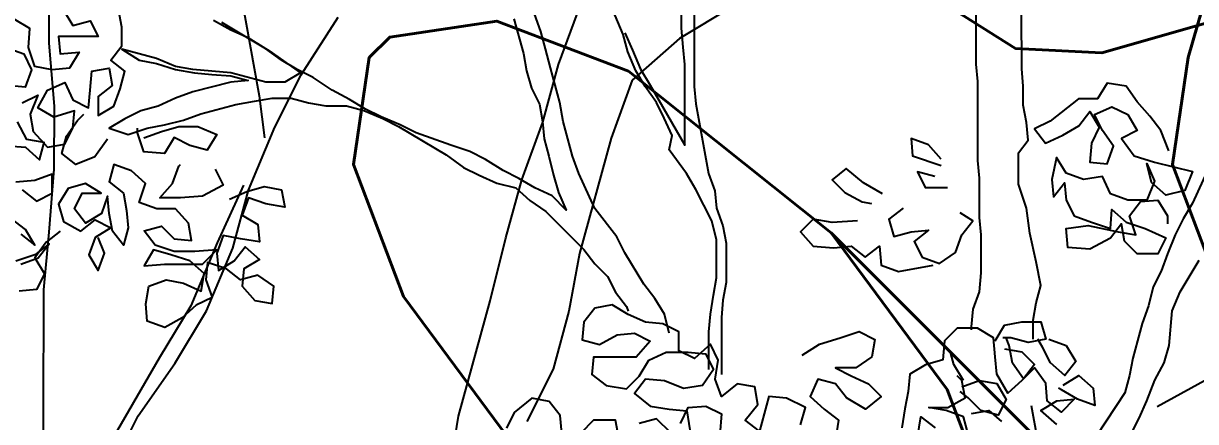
# Model space of a CAD drawing. Header units: millimetres. Extents: x 684983 to 685377, y 990360 to 990509.
# Drawn here: x 685054.969 to 685055.663, y 990447.617 to 990447.853 of the extents above; entities that cross this region are included whole.
import ezdxf

# ---------------------------------------------------------------- set-up
doc = ezdxf.new("R2010")
doc.units = ezdxf.units.MM
doc.header["$PDMODE"] = 35
doc.header["$PDSIZE"] = 0.2
for name, color, linetype in [('ANJILI', 7, 'Continuous'), ('dim', 7, 'Continuous'), ('MAHAGONY', 7, 'Continuous')]:
    doc.layers.add(name, color=color, linetype=linetype)
doc.layers.add('GRID LEVELS', color=7, linetype='Continuous', lineweight=13)
doc.styles.add('DIM', font='ARIALN.TTF', dxfattribs={"width": 0.8, "height": 1})
doc.styles.get("Standard").update_dxf_attribs({"font": 'RomanS'})
doc.dimstyles.get("Standard").update_dxf_attribs({"dimtxt": 1, "dimasz": 0.18, "dimexe": 0.18, "dimexo": 0.0625, "dimgap": 0.09, "dimtad": 0, "dimrnd": 0.05, "dimzin": 0, "dimdsep": 46, "dimtxsty": 'DIM', "dimcen": 0.09, "dimse1": 1, "dimse2": 1, "dimsd1": 1, "dimsd2": 1, "dimadec": 0, "dimazin": 0, "dimtfac": 1, "dimtix": 1, "dimtofl": 0, "dimtmove": 2, "dimatfit": 3, "dimfxl": 0, "dimtolj": 1, "dimtzin": 0, "dimarcsym": 0})

# ---------------------------------------------------------------- blocks, each defined once
blk = doc.blocks.new('*D28')
at = {"layer": 'Defpoints', "color": 0, "transparency": 16777216}
for p in [(685041.126, 990451.441), (685056.383, 990448.83217), (685056.142, 990447.83)]:
    blk.add_point(p, dxfattribs=at)
at = {"layer": 'dim', "color": 0, "transparency": 16777216, "insert": (685048.875, 990450.63767), "char_height": 1, "attachment_point": 5, "rotation": 346.47844, "style": 'DIM'}
blk.add_mtext('\\A1;15.45', dxfattribs=at)
blk = doc.blocks.new('seee')
at = {"color": 84}
for p, q in [((11638.604, -2943.298, 6505.241), (11638.61, -2937.69, 6505.241)), ((11646.683, -2940.613, 6505.241), (11647.576, -2945.55, 6505.241)), ((11660.364, -2944.215, 6505.241), (11661.264, -2941.748, 6505.241)), ((11667.77, -2941.754, 6505.241), (11665.525, -2943.098, 6505.241)), ((11649.371, -2944.654, 6505.241), (11650.944, -2942.188, 6505.241)), ((11638.826, -2945.99, 6505.241), (11638.604, -2943.298, 6505.241)), ((11665.525, -2943.098, 6505.241), (11663.504, -2944.891, 6505.241)), ((11659.689, -2946.682, 6505.241), (11660.364, -2944.215, 6505.241)), ((11648.248, -2946.896, 6505.241), (11649.371, -2944.654, 6505.241)), ((11663.504, -2944.891, 6505.241), (11662.605, -2947.358, 6505.241)), ((11647.576, -2945.55, 6505.241), (11647.799, -2947.344, 6505.241)), ((11638.824, -2948.682, 6505.241), (11638.826, -2945.99, 6505.241)), ((11658.789, -2949.149, 6505.241), (11659.689, -2946.682, 6505.241)), ((11647.123, -2949.587, 6505.241), (11648.248, -2946.896, 6505.241)), ((11662.605, -2947.358, 6505.241), (11661.254, -2952.292, 6505.241)), ((11638.597, -2951.374, 6505.241), (11638.824, -2948.682, 6505.241)), ((11658.114, -2951.616, 6505.241), (11658.789, -2949.149, 6505.241)), ((11646.899, -2949.363, 6505.241), (11645.775, -2951.829, 6505.241)), ((11646.448, -2952.054, 6505.241), (11647.123, -2949.587, 6505.241)), ((11638.37, -2953.842, 6505.241), (11638.597, -2951.374, 6505.241)), ((11657.439, -2954.308, 6505.241), (11658.114, -2951.616, 6505.241)), ((11645.775, -2951.829, 6505.241), (11644.651, -2954.52, 6505.241)), ((11645.324, -2954.745, 6505.241), (11646.448, -2952.054, 6505.241)), ((11661.254, -2952.292, 6505.241), (11660.803, -2954.759, 6505.241)), ((11638.366, -2959.226, 6505.241), (11638.37, -2953.842, 6505.241)), ((11656.088, -2959.242, 6505.241), (11657.439, -2954.308, 6505.241)), ((11644.651, -2954.52, 6505.241), (11643.303, -2956.762, 6505.241)), ((11643.976, -2956.987, 6505.241), (11645.324, -2954.745, 6505.241)), ((11660.803, -2954.759, 6505.241), (11660.128, -2957.227, 6505.241)), ((11643.303, -2956.762, 6505.241), (11638.36, -2965.283, 6505.241)), ((11642.404, -2959.229, 6505.241), (11643.976, -2956.987, 6505.241)), ((11660.128, -2957.227, 6505.241), (11659.004, -2959.469, 6505.241)), ((11685.925, -2958.82, 6505.241), (11688.394, -2957.477, 6505.241)), ((11638.36, -2965.283, 6505.241), (11638.366, -2959.226, 6505.241)), ((11641.28, -2961.472, 6505.241), (11642.404, -2959.229, 6505.241)), ((11655.637, -2961.933, 6505.241), (11656.088, -2959.242, 6505.241))]:
    blk.add_line(p, q, dxfattribs=at)
blk = doc.blocks.new('TREE30')
at = {"color": 15, "flags": 128}
for points in [[(-0.00275, 1.83691), (-0.00269, 1.77386), (-0.00168, 1.76285), (-0.00163, 1.71281), (-0.00062, 1.7018), (-0.0006, 1.67678), (0.00041, 1.66577), (0.00043, 1.64175), (-0.00056, 1.62974), (-0.00455, 1.61873), (-0.00554, 1.60771), (-0.00554, 1.60571)], [(0.14449, 1.70794), (0.13451, 1.68591), (0.12851, 1.6759), (0.12352, 1.66588), (0.11852, 1.65387), (0.11453, 1.64285), (0.10953, 1.63284), (0.10654, 1.62083), (0.10255, 1.60982), (0.09656, 1.58779), (0.09457, 1.57678), (0.09158, 1.56577), (0.07359, 1.53873), (0.06359, 1.52371), (0.05459, 1.51569), (0.0476, 1.50267), (0.0296, 1.48464), (0.0386, 1.49966), (0.03758, 1.51067), (0.03757, 1.52268), (0.03656, 1.53569), (0.03254, 1.55771)], [(0.0335, 1.59974), (0.03349, 1.61175), (0.03548, 1.62277), (0.03847, 1.63378), (0.03546, 1.64879), (0.03144, 1.6668), (0.02942, 1.68281), (0.0244, 1.69782), (0.02438, 1.71784), (0.03038, 1.72585), (0.02937, 1.73686), (0.02736, 1.74786), (0.02735, 1.75987), (0.02634, 1.77088), (0.0263, 1.80691)], [(-0.2249, 1.79367), (-0.21988, 1.78267), (-0.21487, 1.77066), (-0.20885, 1.76066), (-0.1868, 1.72265), (-0.18682, 1.74967), (-0.18685, 1.77369), (-0.18786, 1.7847), (-0.18887, 1.79671), (-0.18888, 1.80872), (-0.18789, 1.82073), (-0.18791, 1.84575), (-0.18893, 1.85776), (-0.19394, 1.86976), (-0.20095, 1.87877), (-0.20597, 1.88877), (-0.20898, 1.89577)], [(-0.29496, 1.80262), (-0.28894, 1.7806), (-0.28693, 1.76959), (-0.28391, 1.75859), (-0.2789, 1.74858), (-0.27689, 1.73758), (-0.27588, 1.72657), (-0.27287, 1.71556), (-0.26985, 1.70355), (-0.26684, 1.69255), (-0.26183, 1.68154), (-0.27084, 1.69054), (-0.28186, 1.69554), (-0.29187, 1.70153), (-0.30188, 1.70653), (-0.3129, 1.71352), (-0.32291, 1.71852), (-0.33493, 1.72251), (-0.35695, 1.7305), (-0.36696, 1.73549), (-0.37898, 1.74049), (-0.38899, 1.74548), (-0.39901, 1.75148), (-0.41002, 1.75747), (-0.42204, 1.76547), (-0.43205, 1.77046), (-0.44207, 1.77646), (-0.45208, 1.78346), (-0.4631, 1.79045), (-0.47411, 1.79545), (-0.48512, 1.80144)], [(-0.1967, 1.60354), (-0.19971, 1.61554), (-0.20573, 1.62555), (-0.21274, 1.63455), (-0.22477, 1.65455), (-0.22978, 1.66456), (-0.24381, 1.68256), (-0.25384, 1.70457), (-0.25785, 1.71558), (-0.26388, 1.73759), (-0.26589, 1.7496), (-0.27192, 1.77161), (-0.27493, 1.78362), (-0.27794, 1.79462), (-0.28196, 1.80563), (-0.28497, 1.81664), (-0.28898, 1.82764), (-0.292, 1.83865), (-0.29601, 1.84965), (-0.30203, 1.87167), (-0.30504, 1.87967)], [(-0.17166, 1.58054), (-0.17168, 1.60456), (-0.17069, 1.61557), (-0.1687, 1.62758), (-0.16671, 1.63859), (-0.16673, 1.66261), (-0.16974, 1.67462), (-0.17977, 1.69463), (-0.18578, 1.70463), (-0.19681, 1.71963), (-0.19481, 1.72864), (-0.19983, 1.73965), (-0.20484, 1.74965), (-0.21185, 1.75965), (-0.21787, 1.76966), (-0.22288, 1.78166), (-0.2259, 1.79267), (-0.23091, 1.80468), (-0.23593, 1.81468), (-0.24294, 1.82568), (-0.24996, 1.83568), (-0.25497, 1.84569), (-0.25998, 1.85669)], [(-0.17889, 1.83275), (-0.17988, 1.82074), (-0.18087, 1.80973), (-0.18083, 1.75968), (-0.17982, 1.74867), (-0.17177, 1.70464), (-0.16776, 1.69364), (-0.16675, 1.68263), (-0.16273, 1.67163), (-0.16072, 1.66062), (-0.1607, 1.6356), (-0.16269, 1.62459), (-0.16368, 1.61358), (-0.16365, 1.57754)], [(0.09061, 1.52974), (0.1006, 1.54976), (0.1056, 1.56078), (0.11059, 1.57379), (0.11658, 1.58481), (0.11958, 1.59582), (0.12156, 1.61784), (0.12655, 1.62985), (0.13854, 1.64988)], [(-0.48012, 1.80044), (-0.45008, 1.78246), (-0.43005, 1.76846), (-0.44005, 1.76245), (-0.45206, 1.76244), (-0.47409, 1.76842), (-0.49811, 1.7704), (-0.50912, 1.77239), (-0.52113, 1.77739), (-0.54316, 1.78337), (-0.53214, 1.77638), (-0.52113, 1.77438), (-0.50912, 1.77039), (-0.4971, 1.7684), (-0.48609, 1.76741), (-0.47408, 1.76642), (-0.46307, 1.76343), (-0.47408, 1.76242), (-0.49809, 1.75639), (-0.5091, 1.75238), (-0.52011, 1.74736), (-0.53111, 1.74435), (-0.54112, 1.73934), (-0.55112, 1.73332), (-0.5391, 1.72933), (-0.5271, 1.73334), (-0.51609, 1.73536), (-0.50408, 1.73837), (-0.49308, 1.74238), (-0.47106, 1.74841), (-0.45906, 1.75042), (-0.44805, 1.75243), (-0.43604, 1.75244), (-0.42503, 1.74945), (-0.41402, 1.74746), (-0.401, 1.74747), (-0.38999, 1.74448), (-0.37798, 1.73949), (-0.36796, 1.73449), (-0.33792, 1.7165), (-0.32691, 1.70851), (-0.31689, 1.70351), (-0.30588, 1.69852), (-0.29387, 1.69553), (-0.28485, 1.68753), (-0.27484, 1.68053), (-0.25079, 1.65653), (-0.24378, 1.64753), (-0.23577, 1.63953), (-0.23075, 1.62953), (-0.22374, 1.62053), (-0.22273, 1.61752)]]:
    blk.add_lwpolyline(points, dxfattribs=at)
at = {"color": 3, "flags": 128}
for points in [[(-0.58209, 1.66824), (-0.59109, 1.66122), (-0.59808, 1.65121), (-0.59207, 1.64121), (-0.59706, 1.63119), (-0.60807, 1.63018)], [(-0.60709, 1.6472), (-0.59608, 1.65121), (-0.58908, 1.66023), (-0.59809, 1.65321), (-0.61009, 1.6492)], [(-0.6071, 1.66621), (-0.59809, 1.65922), (-0.6041, 1.66922), (-0.61312, 1.67622)], [(-0.60613, 1.69424), (-0.59712, 1.68724), (-0.58711, 1.69225), (-0.58712, 1.70426), (-0.59813, 1.70025), (-0.61014, 1.69924)], [(-0.61516, 1.72225), (-0.60415, 1.72126), (-0.59514, 1.71327), (-0.59215, 1.72428), (-0.60316, 1.72627), (-0.60917, 1.73727)], [(-0.60618, 1.74929), (-0.59618, 1.7543), (-0.60117, 1.74228), (-0.59916, 1.73128), (-0.59014, 1.72128), (-0.57913, 1.72329), (-0.57414, 1.7333), (-0.57315, 1.74431), (-0.58615, 1.7403), (-0.59617, 1.74629), (-0.59017, 1.75731), (-0.57917, 1.76232), (-0.57415, 1.75132), (-0.56414, 1.74632), (-0.56315, 1.75733), (-0.56216, 1.76934), (-0.55115, 1.77135), (-0.54914, 1.76035), (-0.55814, 1.75333), (-0.55813, 1.74132), (-0.54813, 1.74734), (-0.54414, 1.75835), (-0.54114, 1.76936), (-0.55016, 1.77636), (-0.54316, 1.78537), (-0.54317, 1.79738), (-0.54518, 1.80839)], [(-0.58021, 1.80836), (-0.5742, 1.79836), (-0.56319, 1.80137), (-0.55818, 1.79137), (-0.5832, 1.79134), (-0.58219, 1.78033), (-0.57018, 1.78135), (-0.57617, 1.77133), (-0.58718, 1.77032), (-0.59819, 1.77231), (-0.60221, 1.78432), (-0.60122, 1.79633), (-0.61123, 1.80233)], [(-0.61622, 1.78431), (-0.60521, 1.78031), (-0.60019, 1.77031), (-0.60419, 1.7593), (-0.6152, 1.76029)], [(0.11946, 1.71892), (0.11445, 1.73193), (0.10743, 1.74093), (0.09942, 1.74993), (0.0924, 1.75993), (0.08039, 1.76192), (0.0744, 1.75191), (0.06238, 1.7519), (0.04438, 1.73787), (0.03438, 1.73286), (0.04139, 1.72386), (0.0524, 1.72887), (0.0624, 1.73488), (0.0694, 1.7439), (0.07541, 1.7339), (0.07042, 1.72388), (0.06943, 1.71187), (0.08044, 1.71088), (0.08443, 1.72189), (0.07742, 1.7319), (0.0724, 1.7419), (0.08341, 1.74691), (0.09342, 1.74192), (0.09943, 1.73192), (0.08943, 1.7269), (0.09745, 1.7159), (0.11046, 1.71191), (0.13449, 1.70593), (0.12949, 1.69391), (0.11749, 1.6909), (0.10847, 1.6989), (0.10546, 1.7109), (0.11047, 1.6999), (0.10548, 1.68788), (0.09347, 1.68787), (0.08246, 1.69187), (0.07744, 1.70287), (0.06543, 1.70086), (0.05442, 1.70485), (0.04841, 1.71486), (0.04542, 1.70084), (0.04643, 1.68983), (0.05343, 1.69885), (0.05444, 1.68784), (0.05945, 1.67783), (0.07046, 1.67384), (0.08248, 1.66985), (0.08347, 1.68186), (0.09248, 1.67386), (0.1045, 1.66987), (0.11751, 1.66387), (0.11252, 1.65386), (0.09951, 1.65385), (0.09149, 1.66185), (0.08948, 1.67286), (0.08248, 1.66384), (0.06948, 1.65683), (0.05547, 1.65781), (0.05445, 1.66982), (0.06846, 1.67184), (0.08748, 1.66785), (0.09849, 1.66586), (0.09448, 1.67787), (0.10148, 1.68688), (0.11249, 1.68789), (0.1185, 1.67789), (0.1185, 1.67288)], [(-0.55211, 1.72632), (-0.56011, 1.7153), (-0.57212, 1.71028), (-0.58113, 1.71728), (-0.57814, 1.72829), (-0.57114, 1.73831), (-0.56714, 1.74232)], [(-0.52909, 1.72734), (-0.51809, 1.73135), (-0.50708, 1.73436), (-0.49507, 1.73437), (-0.48306, 1.72938), (-0.48905, 1.71937), (-0.50007, 1.72236), (-0.51008, 1.72735), (-0.51607, 1.71734), (-0.52909, 1.71833), (-0.5331, 1.73034), (-0.5331, 1.73334)], [(-0.02465, 1.71379), (-0.03267, 1.72279), (-0.04368, 1.72678), (-0.04267, 1.71577), (-0.02465, 1.70978)], [(-0.47501, 1.68835), (-0.46401, 1.69337), (-0.453, 1.69638), (-0.44199, 1.69439), (-0.43998, 1.68338), (-0.45199, 1.68537), (-0.463, 1.68937), (-0.467, 1.67835), (-0.45698, 1.67236), (-0.45597, 1.66135), (-0.46798, 1.66334), (-0.479, 1.66533), (-0.48299, 1.65432), (-0.48198, 1.64331), (-0.47197, 1.64932), (-0.46498, 1.65834), (-0.45596, 1.65034), (-0.46596, 1.64432), (-0.46696, 1.63331), (-0.45894, 1.62431), (-0.44793, 1.62232), (-0.44694, 1.63333), (-0.45695, 1.64033), (-0.46796, 1.63732), (-0.47697, 1.64431), (-0.48899, 1.64831), (-0.48998, 1.6373), (-0.48597, 1.62629), (-0.49597, 1.62128), (-0.50497, 1.61326), (-0.51597, 1.60725), (-0.52699, 1.61124), (-0.528, 1.62225), (-0.52601, 1.63326), (-0.515, 1.63727), (-0.50399, 1.63528), (-0.49297, 1.63029), (-0.49098, 1.6413), (-0.5, 1.6493), (-0.51201, 1.65329), (-0.52302, 1.65628), (-0.52902, 1.64627), (-0.51601, 1.64728), (-0.49199, 1.6473), (-0.48299, 1.65632), (-0.497, 1.65531), (-0.51001, 1.65529), (-0.52203, 1.65929), (-0.52904, 1.66829), (-0.51803, 1.6713), (-0.51002, 1.6633), (-0.49901, 1.66231), (-0.50102, 1.67332), (-0.50904, 1.68232), (-0.52105, 1.68231), (-0.53206, 1.6863), (-0.52807, 1.69831), (-0.53708, 1.70631), (-0.54809, 1.71031), (-0.55109, 1.69929), (-0.54207, 1.6923), (-0.54006, 1.68129), (-0.53905, 1.67028), (-0.54204, 1.65927), (-0.54906, 1.66827), (-0.55107, 1.67928), (-0.55208, 1.69028), (-0.55607, 1.67927), (-0.56608, 1.67326), (-0.57309, 1.68226), (-0.5681, 1.69227), (-0.55609, 1.69228), (-0.5661, 1.69828), (-0.57711, 1.69527), (-0.5831, 1.68525), (-0.58009, 1.67425), (-0.56907, 1.66825), (-0.56007, 1.67526), (-0.55006, 1.67027), (-0.56006, 1.66426), (-0.56406, 1.65324), (-0.55804, 1.64324), (-0.55405, 1.65425), (-0.55806, 1.66426)], [(-0.48404, 1.70736), (-0.47902, 1.69736), (-0.49203, 1.69034), (-0.50604, 1.68933), (-0.51905, 1.68931), (-0.51105, 1.69833), (-0.50706, 1.70934), (-0.50606, 1.71034)], [(-0.06167, 1.69173), (-0.07368, 1.69873), (-0.0847, 1.70773), (-0.0937, 1.70071), (-0.08569, 1.69271), (-0.07467, 1.68672), (-0.06867, 1.68572)], [(-0.02865, 1.70277), (-0.03966, 1.70577), (-0.03465, 1.69576), (-0.02063, 1.69578)], [(-0.04865, 1.68274), (-0.05765, 1.67572), (-0.05463, 1.66472), (-0.04363, 1.66773), (-0.03262, 1.66874), (-0.04162, 1.66173), (-0.03661, 1.65172), (-0.02559, 1.64773), (-0.01559, 1.65475), (-0.0116, 1.66576), (-0.0046, 1.67477), (-0.01261, 1.67977)], [(-0.07766, 1.67471), (-0.09368, 1.67369), (-0.10569, 1.67568), (-0.11369, 1.66767), (-0.10567, 1.65867), (-0.09266, 1.65768), (-0.08165, 1.65869), (-0.07264, 1.65169), (-0.06364, 1.6587), (-0.06262, 1.6467), (-0.05161, 1.6427), (-0.0296, 1.64673)], [(-0.11262, 1.5896), (-0.10161, 1.59662), (-0.0886, 1.60063), (-0.0766, 1.60465), (-0.06659, 1.59965), (-0.06858, 1.58864), (-0.07858, 1.58163), (-0.09159, 1.58161), (-0.08158, 1.57662), (-0.07056, 1.57162), (-0.06255, 1.56363), (-0.07255, 1.55561), (-0.08457, 1.5626), (-0.09158, 1.57161), (-0.10259, 1.5746), (-0.10759, 1.56358), (-0.09857, 1.55559), (-0.08956, 1.54859), (-0.09155, 1.53658)], [(-0.11358, 1.54556), (-0.11058, 1.55658), (-0.1226, 1.56257), (-0.13361, 1.56356), (-0.13959, 1.54154), (-0.14861, 1.54853), (-0.14061, 1.55855), (-0.14262, 1.56956), (-0.15363, 1.57155), (-0.16363, 1.56353), (-0.16765, 1.57454), (-0.16566, 1.58655), (-0.17067, 1.59655), (-0.18067, 1.58754), (-0.19068, 1.59253), (-0.1907, 1.60454), (-0.20071, 1.60954), (-0.21172, 1.61053), (-0.22273, 1.61552), (-0.23275, 1.62152), (-0.24375, 1.61951), (-0.25075, 1.61049), (-0.25174, 1.59948), (-0.24073, 1.59649), (-0.22973, 1.60251), (-0.21872, 1.60352), (-0.2087, 1.59852), (-0.2177, 1.5885), (-0.24473, 1.58848), (-0.24572, 1.57747), (-0.2367, 1.57047), (-0.22369, 1.56848), (-0.21569, 1.5765), (-0.20969, 1.58651), (-0.19869, 1.59152), (-0.18468, 1.59154), (-0.17367, 1.59055), (-0.16865, 1.58054), (-0.17565, 1.57053), (-0.18766, 1.56851), (-0.19967, 1.57351), (-0.21169, 1.5745), (-0.21868, 1.56548), (-0.20867, 1.55749), (-0.19666, 1.5555), (-0.18564, 1.5545), (-0.18363, 1.5425)], [(-0.19564, 1.54048), (-0.20466, 1.54948), (-0.21566, 1.54647)], [(-0.18964, 1.54649), (-0.18465, 1.55651), (-0.17364, 1.55752), (-0.16362, 1.55252), (-0.16461, 1.53951)], [(-0.22867, 1.53745), (-0.23068, 1.54846), (-0.24469, 1.54845), (-0.25269, 1.54043)], [(-0.2647, 1.54042), (-0.26571, 1.55143), (-0.27272, 1.56043), (-0.28374, 1.56242), (-0.29474, 1.5534), (-0.29973, 1.54339)], [(0.00948, 1.59872), (0.01548, 1.60873), (0.02648, 1.61075), (0.03849, 1.61076), (0.04151, 1.59975), (0.0305, 1.59774), (0.01949, 1.60073), (0.01448, 1.60073)], [(0.04856, 1.54571), (0.03855, 1.55471), (0.04855, 1.56072), (0.05956, 1.56174), (0.05156, 1.55372), (0.04254, 1.56072), (0.04153, 1.57173), (0.03452, 1.58173), (0.02652, 1.57372), (0.01752, 1.5657), (0.0105, 1.5777), (0.00949, 1.58871), (0.00848, 1.60072), (-0.00154, 1.60672), (-0.01455, 1.60671), (-0.02255, 1.59869), (-0.02354, 1.58668), (-0.03454, 1.58367), (-0.04455, 1.57765), (-0.04554, 1.56664), (-0.04753, 1.55563), (-0.04952, 1.54362)], [(-0.03951, 1.53762), (-0.03752, 1.55064), (-0.0285, 1.54364)], [(-0.00748, 1.53966), (-0.01049, 1.55066), (-0.02151, 1.55466), (-0.03252, 1.55665), (-0.02051, 1.55666), (-0.0095, 1.56267), (-0.01151, 1.57368), (-0.01452, 1.57668)], [(0.01549, 1.59372), (0.0265, 1.59173), (0.03452, 1.58373), (0.02752, 1.57472), (0.0205, 1.58472), (0.01849, 1.59573), (0.01648, 1.60073)], [(0.04351, 1.59975), (0.05452, 1.59576), (0.06054, 1.58576), (0.05354, 1.57674), (0.04452, 1.58474), (0.03951, 1.59474), (0.0365, 1.59975)], [(-0.01051, 1.57368), (-0.01653, 1.58368), (-0.01854, 1.59069)], [(-0.01151, 1.56968), (-0.00051, 1.57369), (0.01051, 1.5717), (0.01652, 1.5617), (0.01152, 1.55168), (0.00051, 1.55468), (-0.0075, 1.56267), (-0.01251, 1.56667)], [(0.05254, 1.57074), (0.06255, 1.57675), (0.07156, 1.56875), (0.07257, 1.55774), (0.06156, 1.56174), (0.05154, 1.56773), (0.04954, 1.56873)], [(-0.00549, 1.55267), (0.00552, 1.55468), (0.01353, 1.54768)]]:
    blk.add_lwpolyline(points, dxfattribs=at)

msp = doc.modelspace()

# ---------------------------------------------------------------- block references
at = {"layer": 'ANJILI', "xscale": 0.01386104931414437, "yscale": 0.01386104931414437, "zscale": 0.01386104931414437}
msp.add_blockref('seee', (684893.66059, 990488.63833, 98.652), dxfattribs=at)
at = {"layer": 'MAHAGONY', "color": 7, "xscale": 0.9355958136093464, "yscale": 0.9355958136093464, "zscale": 0.9355958136093464}
msp.add_blockref('TREE30', (685055.535, 990446.169, 98.419), dxfattribs=at)

# ---------------------------------------------------------------- texts
at = {"layer": 'GRID LEVELS', "width": 0.5}
msp.add_text('98.631', height=0.8, rotation=45, dxfattribs=at).set_placement((685055.62998, 990447.15777, 98.6307))

# ---------------------------------------------------------------- dimensions: what is measured, and where the dimension line sits
at = {"layer": 'dim'}
dim = msp.add_aligned_dim(p1=(685041.126, 990451.441), p2=(685056.142, 990447.83), distance=1.03074, dimstyle='Standard', dxfattribs=at)
dim.commit()
dim.dimension.update_dxf_attribs({"geometry": '*D28', "text_midpoint": (685048.875, 990450.63767)})

doc.saveas('drawing.dxf')
